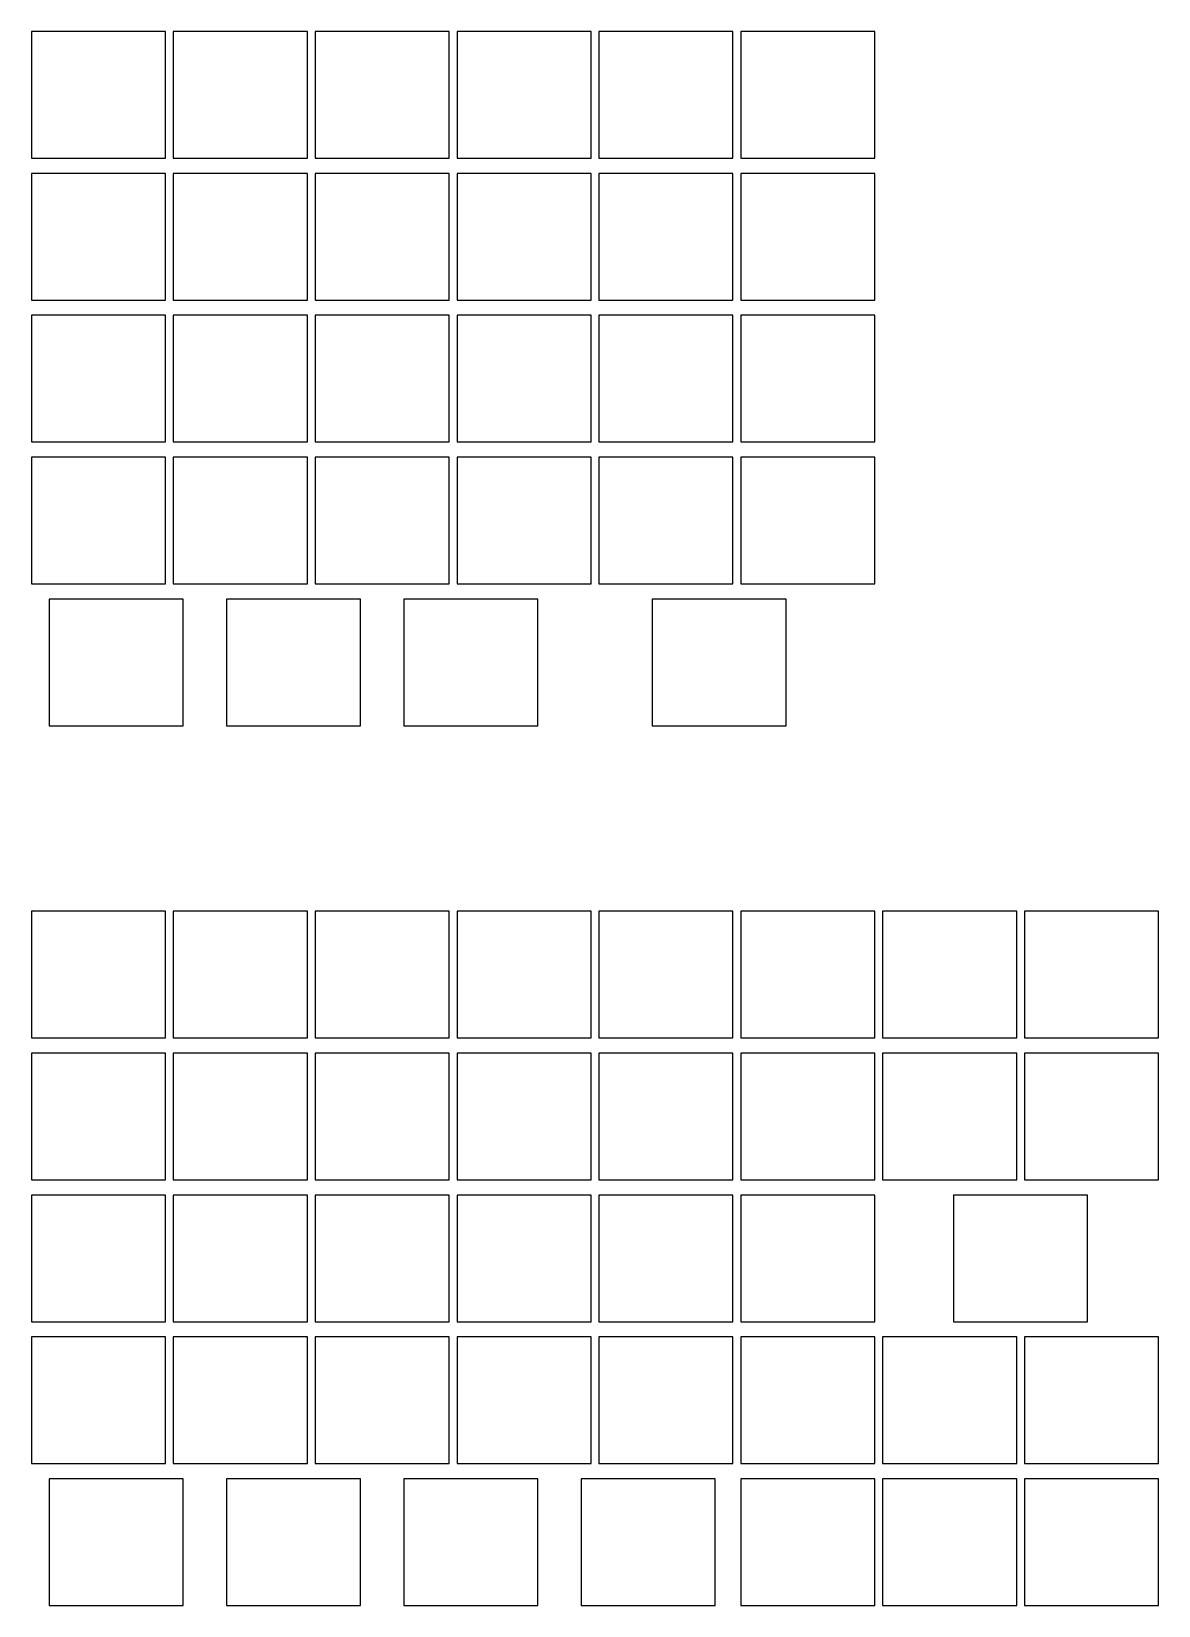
# Model space of a CAD drawing. Header units: millimetres. Extents: x 91 to 242, y -246 to -34.
import ezdxf

# ---------------------------------------------------------------- set-up
doc = ezdxf.new("R2010")
doc.units = ezdxf.units.MM

msp = doc.modelspace()

# ---------------------------------------------------------------- linework, layer by layer
at = {"linetype": 'CONTINUOUS'}
for p, q in [((109, -34.35), (91, -34.35)), ((91, -34.35), (91, -51.35)), ((109, -51.35), (109, -34.35)), ((128.05, -34.35), (110.05, -34.35)), ((110.05, -34.35), (110.05, -51.35)), ((128.05, -51.35), (128.05, -34.35)), ((147.1, -34.35), (129.1, -34.35)), ((129.1, -34.35), (129.1, -51.35)), ((147.1, -51.35), (147.1, -34.35)), ((166.15, -34.35), (148.15, -34.35)), ((148.15, -34.35), (148.15, -51.35)), ((166.15, -51.35), (166.15, -34.35)), ((185.2, -34.35), (167.2, -34.35)), ((167.2, -34.35), (167.2, -51.35)), ((185.2, -51.35), (185.2, -34.35)), ((204.25, -34.35), (186.25, -34.35)), ((186.25, -34.35), (186.25, -51.35)), ((204.25, -51.35), (204.25, -34.35)), ((91, -51.35), (109, -51.35)), ((110.05, -51.35), (128.05, -51.35)), ((129.1, -51.35), (147.1, -51.35)), ((148.15, -51.35), (166.15, -51.35)), ((167.2, -51.35), (185.2, -51.35)), ((186.25, -51.35), (204.25, -51.35)), ((109, -53.4), (91, -53.4)), ((91, -53.4), (91, -70.4)), ((109, -70.4), (109, -53.4)), ((128.05, -53.4), (110.05, -53.4)), ((110.05, -53.4), (110.05, -70.4)), ((128.05, -70.4), (128.05, -53.4)), ((147.1, -53.4), (129.1, -53.4)), ((129.1, -53.4), (129.1, -70.4)), ((147.1, -70.4), (147.1, -53.4)), ((166.15, -53.4), (148.15, -53.4)), ((148.15, -53.4), (148.15, -70.4)), ((166.15, -70.4), (166.15, -53.4)), ((185.2, -53.4), (167.2, -53.4)), ((167.2, -53.4), (167.2, -70.4)), ((185.2, -70.4), (185.2, -53.4)), ((204.25, -53.4), (186.25, -53.4)), ((186.25, -53.4), (186.25, -70.4)), ((204.25, -70.4), (204.25, -53.4)), ((91, -70.4), (109, -70.4)), ((110.05, -70.4), (128.05, -70.4)), ((129.1, -70.4), (147.1, -70.4)), ((148.15, -70.4), (166.15, -70.4)), ((167.2, -70.4), (185.2, -70.4)), ((186.25, -70.4), (204.25, -70.4)), ((109, -72.45), (91, -72.45)), ((91, -72.45), (91, -89.45)), ((109, -89.45), (109, -72.45)), ((128.05, -72.45), (110.05, -72.45)), ((110.05, -72.45), (110.05, -89.45)), ((128.05, -89.45), (128.05, -72.45)), ((147.1, -72.45), (129.1, -72.45)), ((129.1, -72.45), (129.1, -89.45)), ((147.1, -89.45), (147.1, -72.45)), ((166.15, -72.45), (148.15, -72.45)), ((148.15, -72.45), (148.15, -89.45)), ((166.15, -89.45), (166.15, -72.45)), ((185.2, -72.45), (167.2, -72.45)), ((167.2, -72.45), (167.2, -89.45)), ((185.2, -89.45), (185.2, -72.45)), ((204.25, -72.45), (186.25, -72.45)), ((186.25, -72.45), (186.25, -89.45)), ((204.25, -89.45), (204.25, -72.45)), ((91, -89.45), (109, -89.45)), ((110.05, -89.45), (128.05, -89.45)), ((129.1, -89.45), (147.1, -89.45)), ((148.15, -89.45), (166.15, -89.45)), ((167.2, -89.45), (185.2, -89.45)), ((186.25, -89.45), (204.25, -89.45)), ((109, -91.5), (91, -91.5)), ((91, -91.5), (91, -108.5)), ((109, -108.5), (109, -91.5)), ((128.05, -91.5), (110.05, -91.5)), ((110.05, -91.5), (110.05, -108.5)), ((128.05, -108.5), (128.05, -91.5)), ((147.1, -91.5), (129.1, -91.5)), ((129.1, -91.5), (129.1, -108.5)), ((147.1, -108.5), (147.1, -91.5)), ((166.15, -91.5), (148.15, -91.5)), ((148.15, -91.5), (148.15, -108.5)), ((166.15, -108.5), (166.15, -91.5)), ((185.2, -91.5), (167.2, -91.5)), ((167.2, -91.5), (167.2, -108.5)), ((185.2, -108.5), (185.2, -91.5)), ((204.25, -91.5), (186.25, -91.5)), ((186.25, -91.5), (186.25, -108.5)), ((204.25, -108.5), (204.25, -91.5)), ((91, -108.5), (109, -108.5)), ((110.05, -108.5), (128.05, -108.5)), ((129.1, -108.5), (147.1, -108.5)), ((148.15, -108.5), (166.15, -108.5)), ((167.2, -108.5), (185.2, -108.5)), ((186.25, -108.5), (204.25, -108.5)), ((111.38125, -110.55), (93.38125, -110.55)), ((93.38125, -110.55), (93.38125, -127.55)), ((111.38125, -127.55), (111.38125, -110.55)), ((135.19375, -110.55), (117.19375, -110.55)), ((117.19375, -110.55), (117.19375, -127.55)), ((135.19375, -127.55), (135.19375, -110.55)), ((159.00625, -110.55), (141.00625, -110.55)), ((141.00625, -110.55), (141.00625, -127.55)), ((159.00625, -127.55), (159.00625, -110.55)), ((192.3415, -110.55), (174.3415, -110.55)), ((174.3415, -110.55), (174.3415, -127.55)), ((192.3415, -127.55), (192.3415, -110.55)), ((93.38125, -127.55), (111.38125, -127.55)), ((117.19375, -127.55), (135.19375, -127.55)), ((141.00625, -127.55), (159.00625, -127.55)), ((174.3415, -127.55), (192.3415, -127.55)), ((109, -152.45), (91, -152.45)), ((91, -152.45), (91, -169.45)), ((109, -169.45), (109, -152.45)), ((128.05, -152.45), (110.05, -152.45)), ((110.05, -152.45), (110.05, -169.45)), ((128.05, -169.45), (128.05, -152.45)), ((147.1, -152.45), (129.1, -152.45)), ((129.1, -152.45), (129.1, -169.45)), ((147.1, -169.45), (147.1, -152.45)), ((166.15, -152.45), (148.15, -152.45)), ((148.15, -152.45), (148.15, -169.45)), ((166.15, -169.45), (166.15, -152.45)), ((185.2, -152.45), (167.2, -152.45)), ((167.2, -152.45), (167.2, -169.45)), ((185.2, -169.45), (185.2, -152.45)), ((204.25, -152.45), (186.25, -152.45)), ((186.25, -152.45), (186.25, -169.45)), ((204.25, -169.45), (204.25, -152.45)), ((223.3, -152.45), (205.3, -152.45)), ((205.3, -152.45), (205.3, -169.45)), ((223.3, -169.45), (223.3, -152.45)), ((242.35, -152.45), (224.35, -152.45)), ((224.35, -152.45), (224.35, -169.45)), ((242.35, -169.45), (242.35, -152.45)), ((91, -169.45), (109, -169.45)), ((110.05, -169.45), (128.05, -169.45)), ((129.1, -169.45), (147.1, -169.45)), ((148.15, -169.45), (166.15, -169.45)), ((167.2, -169.45), (185.2, -169.45)), ((186.25, -169.45), (204.25, -169.45)), ((205.3, -169.45), (223.3, -169.45)), ((224.35, -169.45), (242.35, -169.45)), ((109, -171.5), (91, -171.5)), ((91, -171.5), (91, -188.5)), ((109, -188.5), (109, -171.5)), ((128.05, -171.5), (110.05, -171.5)), ((110.05, -171.5), (110.05, -188.5)), ((128.05, -188.5), (128.05, -171.5)), ((147.1, -171.5), (129.1, -171.5)), ((129.1, -171.5), (129.1, -188.5)), ((147.1, -188.5), (147.1, -171.5)), ((166.15, -171.5), (148.15, -171.5)), ((148.15, -171.5), (148.15, -188.5)), ((166.15, -188.5), (166.15, -171.5)), ((185.2, -171.5), (167.2, -171.5)), ((167.2, -171.5), (167.2, -188.5)), ((185.2, -188.5), (185.2, -171.5)), ((204.25, -171.5), (186.25, -171.5)), ((186.25, -171.5), (186.25, -188.5)), ((204.25, -188.5), (204.25, -171.5)), ((223.3, -171.5), (205.3, -171.5)), ((205.3, -171.5), (205.3, -188.5)), ((223.3, -188.5), (223.3, -171.5)), ((242.35, -171.5), (224.35, -171.5)), ((224.35, -171.5), (224.35, -188.5)), ((242.35, -188.5), (242.35, -171.5)), ((91, -188.5), (109, -188.5)), ((110.05, -188.5), (128.05, -188.5)), ((129.1, -188.5), (147.1, -188.5)), ((148.15, -188.5), (166.15, -188.5)), ((167.2, -188.5), (185.2, -188.5)), ((186.25, -188.5), (204.25, -188.5)), ((205.3, -188.5), (223.3, -188.5)), ((224.35, -188.5), (242.35, -188.5)), ((109, -190.55), (91, -190.55)), ((91, -190.55), (91, -207.55)), ((109, -207.55), (109, -190.55)), ((128.05, -190.55), (110.05, -190.55)), ((110.05, -190.55), (110.05, -207.55)), ((128.05, -207.55), (128.05, -190.55)), ((147.1, -190.55), (129.1, -190.55)), ((129.1, -190.55), (129.1, -207.55)), ((147.1, -207.55), (147.1, -190.55)), ((166.15, -190.55), (148.15, -190.55)), ((148.15, -190.55), (148.15, -207.55)), ((166.15, -207.55), (166.15, -190.55)), ((185.2, -190.55), (167.2, -190.55)), ((167.2, -190.55), (167.2, -207.55)), ((185.2, -207.55), (185.2, -190.55)), ((204.25, -190.55), (186.25, -190.55)), ((186.25, -190.55), (186.25, -207.55)), ((204.25, -207.55), (204.25, -190.55)), ((232.825, -190.55), (214.825, -190.55)), ((214.825, -190.55), (214.825, -207.55)), ((232.825, -207.55), (232.825, -190.55)), ((91, -207.55), (109, -207.55)), ((110.05, -207.55), (128.05, -207.55)), ((129.1, -207.55), (147.1, -207.55)), ((148.15, -207.55), (166.15, -207.55)), ((167.2, -207.55), (185.2, -207.55)), ((186.25, -207.55), (204.25, -207.55)), ((214.825, -207.55), (232.825, -207.55)), ((109, -209.6), (91, -209.6)), ((91, -209.6), (91, -226.6)), ((109, -226.6), (109, -209.6)), ((128.05, -209.6), (110.05, -209.6)), ((110.05, -209.6), (110.05, -226.6)), ((128.05, -226.6), (128.05, -209.6)), ((147.1, -209.6), (129.1, -209.6)), ((129.1, -209.6), (129.1, -226.6)), ((147.1, -226.6), (147.1, -209.6)), ((166.15, -209.6), (148.15, -209.6)), ((148.15, -209.6), (148.15, -226.6)), ((166.15, -226.6), (166.15, -209.6)), ((185.2, -209.6), (167.2, -209.6)), ((167.2, -209.6), (167.2, -226.6)), ((185.2, -226.6), (185.2, -209.6)), ((204.25, -209.6), (186.25, -209.6)), ((186.25, -209.6), (186.25, -226.6)), ((204.25, -226.6), (204.25, -209.6)), ((223.3, -209.6), (205.3, -209.6)), ((205.3, -209.6), (205.3, -226.6)), ((223.3, -226.6), (223.3, -209.6)), ((242.35, -209.6), (224.35, -209.6)), ((224.35, -209.6), (224.35, -226.6)), ((242.35, -226.6), (242.35, -209.6)), ((91, -226.6), (109, -226.6)), ((110.05, -226.6), (128.05, -226.6)), ((129.1, -226.6), (147.1, -226.6)), ((148.15, -226.6), (166.15, -226.6)), ((167.2, -226.6), (185.2, -226.6)), ((186.25, -226.6), (204.25, -226.6)), ((205.3, -226.6), (223.3, -226.6)), ((224.35, -226.6), (242.35, -226.6)), ((111.38125, -228.65), (93.38125, -228.65)), ((93.38125, -228.65), (93.38125, -245.65)), ((111.38125, -245.65), (111.38125, -228.65)), ((135.19375, -228.65), (117.19375, -228.65)), ((117.19375, -228.65), (117.19375, -245.65)), ((135.19375, -245.65), (135.19375, -228.65)), ((159.00625, -228.65), (141.00625, -228.65)), ((141.00625, -228.65), (141.00625, -245.65)), ((159.00625, -245.65), (159.00625, -228.65)), ((182.81875, -228.65), (164.81875, -228.65)), ((164.81875, -228.65), (164.81875, -245.65)), ((182.81875, -245.65), (182.81875, -228.65)), ((204.25, -228.65), (186.25, -228.65)), ((186.25, -228.65), (186.25, -245.65)), ((204.25, -245.65), (204.25, -228.65)), ((223.3, -228.65), (205.3, -228.65)), ((205.3, -228.65), (205.3, -245.65)), ((223.3, -245.65), (223.3, -228.65)), ((242.35, -228.65), (224.35, -228.65)), ((224.35, -228.65), (224.35, -245.65)), ((242.35, -245.65), (242.35, -228.65)), ((93.38125, -245.65), (111.38125, -245.65)), ((117.19375, -245.65), (135.19375, -245.65)), ((141.00625, -245.65), (159.00625, -245.65)), ((164.81875, -245.65), (182.81875, -245.65)), ((186.25, -245.65), (204.25, -245.65)), ((205.3, -245.65), (223.3, -245.65)), ((224.35, -245.65), (242.35, -245.65))]:
    msp.add_line(p, q, dxfattribs=at)

doc.saveas('drawing.dxf')
